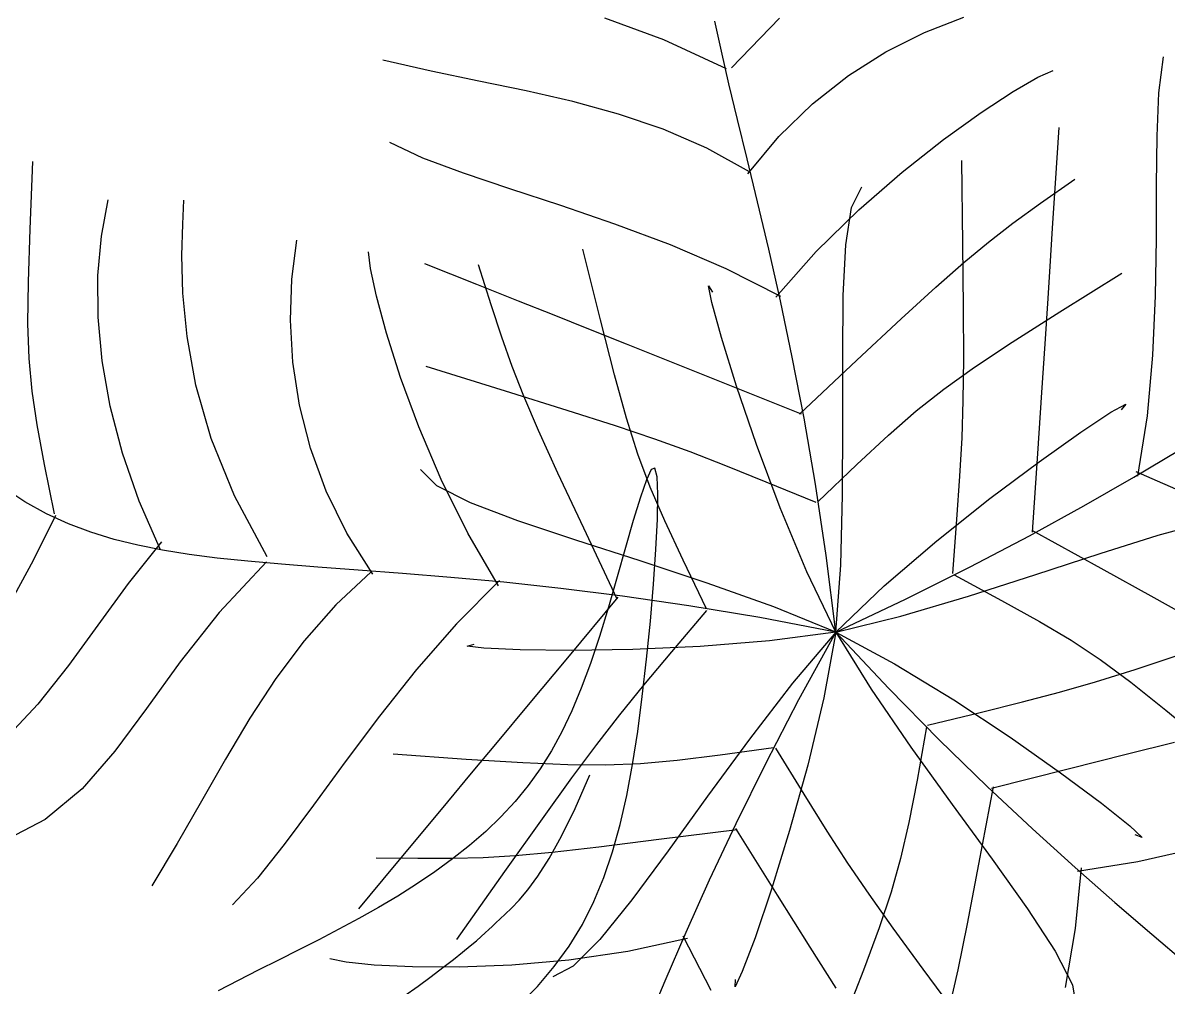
# Model space of a CAD drawing. Header units: millimetres. Extents: x -1030105 to 906887, y -616134 to 1220667.
# Drawn here: x -78590 to -78039, y 507079 to 507543 of the extents above; entities that cross this region are included whole.
import ezdxf

# ---------------------------------------------------------------- set-up
doc = ezdxf.new("R2010")
doc.units = ezdxf.units.MM
doc.header["$MEASUREMENT"] = 0
doc.layers.add('A-Furniture', color=143, linetype='Continuous')
doc.layers.add('A-Tree', color=98, linetype='Continuous')

# ---------------------------------------------------------------- blocks, each defined once
blk = doc.blocks.new('ggsr4')
at = {"color": 0}
blk.add_arc((141970.0435281128, 1125357.5), 1540.00000000025, 280.3625194718198, 168.445755736179, dxfattribs=at)
at = {"layer": 'A-Furniture', "color": 8, "linetype": 'Continuous', "ltscale": 50}
blk.add_circle((141970.0435281126, 1125357.5), 1600, dxfattribs=at)
blk.add_arc((141970.0435281125, 1125357.5), 1540.000000000074, 280.3625194718198, 168.445755736179, dxfattribs=at)
blk = doc.blocks.new('FUR')
at = {"layer": 'A-Furniture', "xscale": -1, "rotation": 182.8269729975592}
blk.add_blockref('ggsr4', (-229801.818794924, 1102697.485876714), dxfattribs=at)
blk = doc.blocks.new('CAY8')
at = {"color": 0, "linetype": 'ByBlock'}
for p, q in [((-502.6604980956745, 145.4379338099916), (-493.1637030583934, 160.0134672612567)), ((-455.5671328871595, 142.1341975657651), (-461.7170323297378, 159.6870995455047)), ((-433.9598652631812, 148.9246750819239), (-426.3980502948816, 160.2311672960586)), ((-555.6430690272518, 136.9833626435156), (-561.3908892303134, 151.4822163891677)), ((-536.5553799144818, 137.8555146098461), (-530.9393328405695, 151.0723136625547)), ((-513.9895497671878, 134.6363956933947), (-520.4836575158024, 148.7442344275569)), ((-487.9787882800647, 135.2349022262442), (-493.2345651866326, 149.1318799274613)), ((-442.3170312238708, 136.5982580254877), (-433.9598652631812, 148.9246750819239)), ((-574.2812047055322, 127.9640637561624), (-568.7683750635242, 145.8051062228787)), ((-509.9663292856112, 133.7321927650646), (-502.6604980956745, 145.4379338099916)), ((-572.4520528887351, 127.5246524686463), (-582.2682348797953, 140.4461434610657)), ((-466.1635207579584, 138.4586189779893), (-463.0849873619572, 142.6171325276318)), ((-463.0849873619572, 142.6171325276318), (-463.6372864373461, 140.4370648727654)), ((-450.5331311432874, 124.112110941498), (-455.5671328871595, 142.1341975657651)), ((-548.0535172211949, 119.9339908118436), (-555.6430690272518, 136.9833626435156)), ((-543.6581318356166, 120.6721465877654), (-536.5553799144818, 137.8555146098461)), ((-472.0525028752872, 129.0653048511904), (-466.1635207579584, 138.4586189779893)), ((-515.7329888584845, 123.696073461515), (-509.9663292856112, 133.7321927650646)), ((-508.8259272145206, 122.9675940677571), (-513.9895497671878, 134.6363956933947)), ((-481.3401758777891, 117.6706193487353), (-487.9787882800647, 135.2349022262442)), ((-451.5727323776209, 123.2695538684948), (-442.3170312238708, 136.5982580254877)), ((-628.3902938786687, 127.869654336735), (-645.808240497483, 126.1429277969019)), ((-610.2219580934379, 129.1304904034132), (-628.3902938786687, 127.869654336735)), ((-591.6277328439446, 129.5552473305233), (-610.2219580934379, 129.1304904034132)), ((-572.932117834569, 128.773736451456), (-591.6277328439446, 129.5552473305233)), ((-562.0089620236668, 113.3461963345053), (-572.4520528887351, 127.5246524686463)), ((-479.9315499634231, 115.540970774784), (-472.0525028752872, 129.0653048511904)), ((-425.3696475483939, 120.1530564887162), (-415.7309364694866, 126.5685303004884)), ((-415.7309364694866, 126.5685303004884), (-408.9843531721035, 128.4609078810772)), ((-662.1512982451077, 124.320499450916), (-677.0949674195199, 122.7725579648632)), ((-645.808240497483, 126.1429277969019), (-662.1512982451077, 124.320499450916)), ((-520.6122690447719, 114.1294052340545), (-515.7329888584845, 123.696073461515)), ((-504.4060446454805, 112.374879584424), (-508.8259272145206, 122.9675940677571)), ((-461.8301529237269, 108.9562003518386), (-451.5727323776209, 123.2695538684948)), ((-451.7200664056927, 125.144966178721), (-433.0486686639615, 125.4151389438794)), ((-433.0486686639615, 125.4151389438794), (-414.7415354125824, 124.4183533439082)), ((-690.3147483166667, 121.8692920056146), (-701.4861412332157, 121.9808902393215)), ((-677.0949674195199, 122.7725579648632), (-690.3147483166667, 121.8692920056146)), ((-591.4065138082788, 118.3416673490738), (-594.410176080577, 122.5545779539989)), ((-594.410176080577, 122.5545779539989), (-592.5074783316068, 121.3556323652829)), ((-552.7966680316877, 98.34378598546937), (-543.6581318356166, 120.6721465877654)), ((-539.4053697646432, 101.1329871384096), (-548.0535172211949, 119.9339908118436)), ((-437.3827027587813, 110.2061624241342), (-425.3696475483939, 120.1530564887162)), ((-620.2499079079407, 99.32378246149347), (-634.1696978778327, 116.8211682511992)), ((-584.2927367524444, 109.8382188335909), (-591.4065138082788, 118.3416673490738)), ((-472.8028052226709, 95.07751454870049), (-481.3401758777891, 117.6706193487353)), ((-550.9876224443415, 97.81809141617305), (-562.0089620236668, 113.3461963345053)), ((-525.2559620744923, 103.8320174178534), (-520.6122690447719, 114.1294052340545)), ((-500.1431568491225, 101.495302277699), (-504.4060446454805, 112.374879584424)), ((-488.9802782726965, 98.98939737553337), (-479.9315499634231, 115.540970774784)), ((-573.8650901500205, 98.16555069083006), (-584.2927367524444, 109.8382188335909)), ((-473.1924770616151, 93.67583521634697), (-461.8301529237269, 108.9562003518386)), ((-451.2523184500151, 97.71952408367542), (-437.3827027587813, 110.2061624241342)), ((-530.315860177272, 91.60373934716517), (-525.2559620744923, 103.8320174178534)), ((-652.6488621644658, 89.66602417759168), (-661.1843487224232, 99.18840743609508)), ((-609.3224228992531, 85.78770611924301), (-620.2499079079407, 99.32378246149347)), ((-552.2002834869181, 98.62183409217141), (-576.3257956500074, 97.48396543743183)), ((-530.4817626108834, 81.37923786792999), (-539.4053697646432, 101.1329871384096)), ((-495.4505186133883, 88.965912181362), (-500.1431568491225, 101.495302277699)), ((-498.3783040526523, 80.51436528085651), (-488.9802782726965, 98.98939737553337)), ((-633.6765027654164, 94.75144168806764), (-645.4978855261343, 94.17334903731717)), ((-622.3029106705999, 95.30160976731895), (-633.6765027654164, 94.75144168806764)), ((-609.9228009681956, 95.89379316142913), (-622.3029106705999, 95.30160976731895)), ((-595.0818653860897, 96.59793175597042), (-609.9228009681956, 95.89379316142913)), ((-576.3257956500074, 97.48396543743183), (-595.0818653860897, 96.59793175597042)), ((-560.9198192387394, 84.44498120407115), (-573.8650901500205, 98.16555069083006)), ((-539.4366943115583, 80.84765406869155), (-550.9876224443415, 97.81809141617305)), ((-473.2515376457504, 95.55878836633383), (-449.1920418083955, 93.76736685017568)), ((-466.4607109725748, 83.68481744486235), (-451.2523184500151, 97.71952408367542)), ((-659.2213672269627, 93.4973919290369), (-676.3012561401465, 92.6536304768033)), ((-645.4978855261343, 94.17334903731717), (-659.2213672269627, 93.4973919290369)), ((-536.4437555838504, 76.24440035715998), (-530.315860177272, 91.60373934716517)), ((-485.7628889914322, 77.44609620422307), (-473.1924770616151, 93.67583521634697)), ((-449.1920418083955, 93.76736685017568), (-430.6548166285556, 92.3222010913396)), ((-430.6548166285556, 92.3222010913396), (-416.3494397782761, 91.06523844454387)), ((-415.3325933417709, 80.40188424651024), (-400.8985832363014, 93.93598275101431)), ((-690.9020700878882, 84.46379277241977), (-693.5167460082139, 88.81771238494002)), ((-645.5557243021813, 81.9357558129941), (-652.6488621644658, 89.66602417759168)), ((-489.7413847271364, 73.42375933037147), (-495.4505186133883, 88.965912181362)), ((-416.3494397782761, 91.06523844454387), (-404.9854889286853, 89.83842626470323)), ((-685.712616707473, 77.46976924609226), (-690.9020700878882, 84.46379277241977)), ((-600.447227595947, 75.22217484450994), (-609.3224228992531, 85.78770611924301)), ((-546.2531692560715, 69.79782865692141), (-560.9198192387394, 84.44498120407115)), ((-638.9538625548721, 75.11124385325274), (-645.5557243021813, 81.9357558129941)), ((-527.4048377851996, 62.34220064919828), (-539.4366943115583, 80.84765406869155)), ((-522.065831713071, 61.47162924499025), (-530.4817626108834, 81.37923786792999)), ((-482.4900966758269, 69.09371848515184), (-466.4607109725748, 83.68481744486235)), ((-678.2042828431931, 68.41080605024217), (-685.712616707473, 77.46976924609226)), ((-507.3052435531627, 61.21965511784401), (-498.3783040526523, 80.51436528085651)), ((-499.6445729124734, 60.28462105596736), (-485.7628889914322, 77.44609620422307)), ((-426.7431556430656, 69.86605883240009), (-415.3325933417709, 80.40188424651024)), ((-631.89220434446, 68.30612980827027), (-638.9538625548721, 75.11124385325274)), ((-592.6843067429854, 66.63642425768376), (-600.447227595947, 75.22217484450994)), ((-578.4169932778004, 73.91054705655733), (-589.8570822392121, 72.98031772998547)), ((-566.7525956112859, 74.60281999447216), (-578.4169932778004, 73.91054705655733)), ((-553.3863325517868, 75.19398969810754), (-566.7525956112859, 74.60281999447216)), ((-536.8406474112253, 75.82090932295432), (-553.3863325517868, 75.19398969810754)), ((-602.5504191840573, 71.67527885992058), (-617.9745608006106, 69.85857729133022)), ((-589.8570822392121, 72.98031772998547), (-602.5504191840573, 71.67527885992058)), ((-489.2159745000226, 73.17715869807034), (-472.7147512470819, 72.09548061064743)), ((-472.7147512470819, 72.09548061064743), (-459.5213732012544, 71.06197728368898)), ((-459.5213732012544, 71.06197728368898), (-448.2929953548646, 69.8276306012649)), ((-668.6329654707497, 57.86206742987451), (-678.2042828431931, 68.41080605024217)), ((-637.607063776557, 67.39335986892002), (-662.9254848006949, 64.14277343844333)), ((-617.9745608006106, 69.85857729133022), (-637.607063776557, 67.39335986892002)), ((-623.4196770905091, 60.63405518886611), (-631.89220434446, 68.30612980827027)), ((-530.6613854387015, 55.34541133220227), (-546.2531692560715, 69.79782865692141)), ((-498.8226919101853, 54.93790318232823), (-482.4900966758269, 69.09371848515184)), ((-448.2929953548646, 69.8276306012649), (-437.6867726999753, 68.14342244724867)), ((-437.6867726999753, 68.14342244724867), (-426.3598602293041, 65.76033470531729)), ((-436.2451983452102, 61.34930394943694), (-426.7431556430656, 69.86605883240009)), ((-585.0936450837598, 59.03968998000528), (-592.6843067429854, 66.63642425768376)), ((-426.3598602293041, 65.76033470531729), (-412.9694129349791, 62.42934925973714)), ((-700.6069977033239, 48.42316307128385), (-706.6215777455636, 59.85204538604921)), ((-612.5852082136971, 51.20866150500842), (-623.4196770905091, 60.63405518886611)), ((-514.9407130246236, 42.20904751358648), (-527.4048377851996, 62.34220064919828)), ((-514.9407130246236, 42.20904751358648), (-522.065831713071, 61.47162924499025)), ((-514.9407130246236, 42.20904751358648), (-507.3052435531627, 61.21965511784401)), ((-514.9407130246236, 42.20904751358648), (-499.6445729124734, 60.28462105596736)), ((-444.9536496529672, 53.87241703896325), (-436.2451983452102, 61.34930394943694)), ((-412.9694129349791, 62.42934925973714), (-396.1725858089321, 57.90144799411974)), ((-657.2545615651889, 46.39871762953589), (-668.6329654707497, 57.86206742987451)), ((-576.7352273631677, 51.44120763179853), (-585.0936450837598, 59.03968998000528)), ((-514.9407130246236, 42.20904751358648), (-530.6613854387015, 55.34541133220227)), ((-514.9407130246236, 42.20904751358648), (-498.8226919101853, 54.93790318232823)), ((-453.983437771034, 46.45619554258337), (-444.9536496529672, 53.87241703896325)), ((-418.1361747689789, 45.31330331610843), (-406.5434879520308, 54.60624647094119)), ((-598.4377251348978, 39.14359026712373), (-612.5852082136971, 51.20866150500842)), ((-566.6690383246005, 42.85021283319111), (-576.7352273631677, 51.44120763179853)), ((-693.3417873857597, 37.31239934617224), (-700.6069977033239, 48.42316307128385)), ((-644.3249681033249, 34.59592089311809), (-657.2545615651889, 46.39871762953589)), ((-464.4494909036493, 38.12143690111589), (-453.983437771034, 46.45619554258337)), ((-553.9550627124972, 32.27594120535832), (-566.6690383246005, 42.85021283319111)), ((-514.9407130246236, 42.20904751358648), (-537.9401058788408, 36.57644690948109)), ((-514.9407130246236, 42.20904751358648), (-535.4622996625676, 41.38512206564519)), ((-514.9407130246236, 42.20904751358648), (-532.2920923737674, 31.3171592378585)), ((-514.9407130246236, 42.20904751358648), (-520.4986323813264, 22.43725185123367)), ((-514.9407130246236, 42.20904751358648), (-516.6909947685544, 18.59475575963188)), ((-514.9407130246236, 42.20904751358648), (-509.9437827997517, 22.34112653874945)), ((-514.9407130246236, 42.20904751358648), (-497.8541094556404, 30.81333122327669)), ((-514.9407130246236, 42.20904751358648), (-494.5010609570145, 40.82188534081979)), ((-514.9407130246236, 42.20904751358648), (-493.0230537781154, 33.2472131932609)), ((-432.7893564023161, 33.5719458280455), (-418.1361747689789, 45.31330331610843)), ((-580.0261552743959, 23.55248298603146), (-598.4377251348978, 39.14359026712373)), ((-556.9962262383397, 39.53288552654158), (-578.5407044649892, 37.15027502142948)), ((-535.4622996625676, 41.38512206564519), (-556.9962262383397, 39.53288552654158)), ((-494.5010609570145, 40.82188534081979), (-473.3921251130942, 38.29425470030583)), ((-684.8050495697007, 26.69170329767257), (-693.3417873857597, 37.31239934617224)), ((-578.5407044649892, 37.15027502142948), (-599.0939460551726, 34.73522767526629)), ((-537.9401058788408, 36.57644690948109), (-559.2578860812628, 30.85197095170042)), ((-477.4667372563617, 27.88893855577226), (-464.4494909036493, 38.12143690111589)), ((-473.3921251130942, 38.29425470030583), (-452.9171757711429, 35.065299930744)), ((-644.7883681390576, 32.27483584430047), (-651.3587803144601, 34.70941238756677)), ((-633.2195661793212, 31.7995709619081), (-644.7883681390576, 32.27483584430047)), ((-630.1000820602039, 23.02884146569158), (-644.3249681033249, 34.59592089311809)), ((-617.6541627225943, 32.78568061359874), (-633.2195661793212, 31.7995709619081)), ((-599.0939460551726, 34.73522767526629), (-617.6541627225943, 32.78568061359874)), ((-553.6749451245105, 31.76760871993065), (-558.1916070221032, 15.83799823256595)), ((-493.0230537781154, 33.2472131932609), (-472.4118447672208, 25.34813471244888)), ((-452.9171757711429, 35.065299930744), (-434.3794832098338, 31.57416537227436)), ((-451.6384833260799, 18.47077049566906), (-432.7893564023161, 33.5719458280455)), ((-559.2578860812628, 30.85197095170042), (-578.9671641985824, 25.1105390243265)), ((-532.2920923737674, 31.3171592378585), (-550.8552842185436, 20.9545342007641)), ((-497.8541094556404, 30.81333122327669), (-479.3440795787665, 19.6544975957022)), ((-434.3794832098338, 31.57416537227436), (-419.082317708102, 28.25999536398922)), ((-419.082317708102, 28.25999536398922), (-408.3289495442277, 25.56193424583216)), ((-674.9758870315181, 16.73302401405272), (-684.8050495697007, 26.69170329767257)), ((-578.9671641985824, 25.1105390243265), (-597.1410507976889, 19.4270705096078)), ((-477.5389077051277, 27.31303994924565), (-473.4684862854974, 11.28518713643462)), ((-472.4118447672208, 25.34813471244888), (-453.0919748091674, 18.40822770309933)), ((-408.3289495442277, 25.56193424583216), (-403.4226489977355, 23.91912635676454)), ((-614.8358004115271, 12.27264359180299), (-630.1000820602039, 23.02884146569158)), ((-580.1063017785109, 24.20559998363933), (-586.4793176364165, 0.9092536805856071)), ((-520.4986323813264, 22.43725185123367), (-525.3914000185159, 1.384898091755531)), ((-509.9437827997517, 22.34112653874945), (-505.8246824824946, 1.484254728626183)), ((-403.4226489977355, 23.91912635676454), (-405.6666863472328, 23.77071603705735)), ((-597.1410507976889, 19.4270705096078), (-613.8526564457989, 13.87648479149539)), ((-550.8552842185436, 20.9545342007641), (-569.3177981892786, 11.53194021872514)), ((-516.6909947685544, 18.59475575963188), (-517.834250971775, -3.448618369655378)), ((-479.3440795787665, 19.6544975957022), (-460.5137672417532, 8.918543415655222)), ((-453.0919748091674, 18.40822770309933), (-435.0483327216407, 12.32390779860179)), ((-451.319430670299, 19.04626217926307), (-445.5883806868496, -4.389257807995818)), ((-663.8334025479762, 7.608310583056664), (-674.9758870315181, 16.73302401405272)), ((-558.1916070221032, 15.83799823256595), (-561.7597736596272, 2.943245166296037)), ((-417.1432334786059, 6.263235557076769), (-401.558802646503, 16.61998675982068)), ((-613.8526564457989, 13.87648479149539), (-629.175091709998, 8.53370125308902)), ((-615.1889541339242, 13.8059040741955), (-621.7094779063464, -3.733182263777053)), ((-569.3177981892786, 11.53194021872514), (-586.3671439150548, 3.460145107181233)), ((-473.4684862854974, 11.28518713643462), (-470.374428329922, -1.581831117617185)), ((-435.0483327216407, 12.32390779860179), (-418.2658073221955, 6.991590630970677)), ((-651.3566988959046, -0.510487907768038), (-663.8334025479762, 7.608310583056664)), ((-629.175091709998, 8.53370125308902), (-643.1814671563243, 3.473639277553957)), ((-460.5137672417532, 8.918543415655222), (-442.4663162921552, -1.208534533054262)), ((-416.5277129424849, 7.711247894048938), (-410.5009841628471, -9.962818620651888)), ((-683.059248564894, -9.11871820431952), (-699.8917898184791, 3.724851076369305)), ((-418.2658073221955, 6.991590630970677), (-402.7292874286486, 2.307691833726494)), ((-643.1814671563243, 3.473639277553957), (-655.9448933523872, -1.228781751551651)), ((-586.3671439150548, 3.460145107181233), (-600.6908310262643, -2.850083317838653)), ((-586.4793176364165, 0.9092536805856071), (-591.4325938258171, -17.20262812744295)), ((-561.7597736596272, 2.943245166296037), (-564.7058800794239, -8.364180345319255)), ((-517.5498646212927, 2.034697357705227), (-531.5354290884043, -6.789382359964293)), ((-525.3914000185159, 1.384898091755531), (-529.7830126788303, -19.84138545288261)), ((-516.9798506034913, 2.144021638379854), (-503.2256160314701, -7.074099445611864)), ((-505.8246824824946, 1.484254728626183), (-502.5684936513917, -18.98638116199254)), ((-402.7292874286486, 2.307691833726494), (-388.4236618580308, -1.831372961378293)), ((-655.9448933523872, -1.228781751551651), (-667.5499320843937, -5.511768697271691)), ((-652.075557567854, -0.04139910218327714), (-657.7989214307654, -13.81662353017418)), ((-600.6908310262643, -2.850083317838653), (-610.9763691523822, -6.98797724004362)), ((-517.834250971775, -3.448618369655378), (-518.4643266090843, -23.96745579247181)), ((-470.374428329922, -1.581831117617185), (-468.0786022117954, -12.64208713785592)), ((-442.4663162921552, -1.208534533054262), (-426.3048705775927, -10.54073946491371)), ((-667.5499320843937, -5.511768697271691), (-678.1269500166727, -9.366033408206931)), ((-621.7094779063464, -3.733182263777053), (-627.0514416622736, -21.54859846125873)), ((-610.9763691523822, -6.98797724004362), (-615.9112679233422, -8.542768844255988)), ((-531.5354290884043, -6.789382359964293), (-542.8165741543471, -13.7081336483152)), ((-445.5883806868496, -4.389257807995818), (-441.2344973899726, -22.46578738822245)), ((-678.1269500166727, -9.366033408206931), (-687.8177650332636, -12.79541397870889)), ((-615.9112679233422, -8.542768844255988), (-614.1830369690124, -7.103690313726474)), ((-564.7058800794239, -8.364180345319255), (-567.356361323049, -19.5318081698988)), ((-503.2256160314701, -7.074099445611864), (-492.0646012317211, -14.45232541357655)), ((-410.5009841628471, -9.962818620651888), (-405.7917683099495, -27.6819606843037)), ((-687.8177650332636, -12.79541397870889), (-696.7641950174202, -15.80374850345652)), ((-682.5951571567839, -10.61489486661412), (-689.2931936014411, -30.75061372858727)), ((-657.7989214307654, -13.81662353017418), (-662.0414620663487, -27.79081815151403)), ((-542.8165741543471, -13.7081336483152), (-552.6260534275989, -19.30940111038763)), ((-468.0786022117954, -12.64208713785592), (-466.402876305232, -23.24965324850746)), ((-426.3048705775927, -10.54073946491371), (-413.1325739460135, -18.89207459598219)), ((-591.4325938258171, -17.20262812744295), (-595.3490195344839, -31.53478741302206)), ((-550.717114642137, -16.74625113665206), (-556.0239598457392, -17.59352023855718)), ((-543.1442650845474, -16.01394070440256), (-550.717114642137, -16.74625113665206)), ((-533.8000156901599, -15.40711942019516), (-543.1442650845474, -16.01394070440256)), ((-523.1789709761633, -14.93631776169605), (-533.8000156901599, -15.40711942019516)), ((-511.7757354589612, -14.61206620676785), (-523.1789709761633, -14.93631776169605)), ((-500.0849136561355, -14.44489523386255), (-511.7757354589612, -14.61206620676785)), ((-488.6011100840242, -14.44533532064634), (-500.0849136561355, -14.44489523386255)), ((-492.0646012317211, -14.45232541357655), (-482.2209974671187, -20.74842576715128)), ((-477.7282810385059, -14.62980380363115), (-488.6011100840242, -14.44533532064634)), ((-467.5077899274675, -15.03826545431912), (-477.7282810385059, -14.62980380363115)), ((-457.8903519370924, -15.71657190246879), (-467.5077899274675, -15.03826545431912)), ((-448.8266822546775, -16.71057477724935), (-457.8903519370924, -15.71657190246879)), ((-440.2674960660788, -18.06612570887773), (-448.8266822546775, -16.71057477724935)), ((-567.356361323049, -19.5318081698988), (-570.0376524327785, -32.00716817427565)), ((-552.6260534275989, -19.30940111038763), (-562.1966205161134, -24.18102935085881)), ((-556.0239598457392, -17.59352023855718), (-558.5701961789509, -18.5452175321243)), ((-558.5701961789509, -18.5452175321243), (-558.0276057220017, -19.59258588322518)), ((-558.0276057220017, -19.59258588322518), (-554.7335169480702, -20.73396153031172)), ((-554.7335169480702, -20.73396153031172), (-549.1916449271648, -21.96945405701081)), ((-529.7830126788303, -19.84138545288261), (-533.837467104122, -40.13497047071542)), ((-502.5684936513917, -18.98638116199254), (-500.1602978844585, -37.69559437759563)), ((-482.2209974671187, -20.74842576715128), (-472.4189960007334, -26.7201700101341)), ((-432.1635085581347, -19.82907632698152), (-440.2674960660788, -18.06612570887773)), ((-424.4654349170942, -22.04527826125377), (-432.1635085581347, -19.82907632698152)), ((-413.1325739460135, -18.89207459598219), (-404.0525702451687, -26.07654314166393)), ((-627.0514416622736, -21.54859846125873), (-631.4666398222234, -39.21733237190165)), ((-562.1966205161134, -24.18102935085881), (-572.7610290283683, -28.91086297276888)), ((-549.1916449271648, -21.96945405701081), (-541.9057047305378, -23.29917304557421)), ((-541.9057047305378, -23.29917304557421), (-533.3794114280663, -24.72322807877754)), ((-518.4643266090843, -23.96745579247181), (-518.6750666560674, -43.00813742707942)), ((-466.402876305232, -23.24965324850746), (-465.1691189834946, -34.75860177464892)), ((-441.2344973899726, -22.46578738822245), (-438.0093353480388, -36.45943207920755)), ((-417.1239903299265, -24.76058314145303), (-424.4654349170942, -22.04527826125377)), ((-662.0414620663487, -27.79081815151403), (-665.1061725318632, -41.9587386491894)), ((-517.3097735006577, -25.4560819500166), (-537.8272856569656, -38.14860832998784)), ((-533.3794114280663, -24.72322807877754), (-524.1164800908718, -26.24172873978932)), ((-524.1164800908718, -26.24172873978932), (-514.620625789159, -27.85478461046841)), ((-517.9556913090037, -25.33048155309916), (-497.7689195571129, -38.59054672778257)), ((-514.620625789159, -27.85478461046841), (-505.3955635933944, -29.56250527444172)), ((-472.4189960007334, -26.7201700101341), (-461.3827880953741, -33.12532764435855)), ((-452.124185160339, -30.96495659481116), (-462.908302246351, -27.6529526651193)), ((-410.0874385416082, -28.01875846271832), (-417.1239903299265, -24.76058314145303)), ((-403.2942375323528, -31.85523517981164), (-410.0874385416082, -28.01875846271832)), ((-405.7917683099495, -27.6819606843037), (-402.2690173265273, -44.83044818046437)), ((-404.0525702451687, -26.07654314166393), (-400.168003322482, -31.90814831723219)), ((-689.2931936014411, -30.75061372858727), (-693.8655592177147, -49.45562225171852)), ((-595.3490195344839, -31.53478741302206), (-598.6114839488782, -43.49196614990615)), ((-572.7610290283683, -28.91086297276888), (-585.5520325723828, -34.08674658066411)), ((-505.3955635933944, -29.56250527444172), (-496.8481402930684, -31.37064954080961)), ((-496.8481402930684, -31.37064954080961), (-488.9977295551416, -33.30757312645983)), ((-443.2324288219588, -34.14093946267349), (-452.124185160339, -30.96495659481116)), ((-585.5520325723828, -34.08674658066411), (-601.8023847565692, -40.2965247777156)), ((-570.0376524327785, -32.00716817427565), (-573.0761884509539, -47.23779022515191)), ((-488.9977295551416, -33.30757312645983), (-481.766836764813, -35.40728097414649)), ((-465.1691189834946, -34.75860177464892), (-464.1991986208941, -48.5230050408336)), ((-461.3827880953741, -33.12532764435855), (-447.8365650140458, -40.72166817277139)), ((-436.0178925327473, -37.15018749044793), (-443.2324288219588, -34.14093946267349)), ((-396.6803938417561, -36.30336011444706), (-403.2942375323528, -31.85523517981164)), ((-537.8272856569656, -38.14860832998784), (-553.673662976149, -47.8753522504976)), ((-500.1602978844585, -37.69559437759563), (-498.5851767611512, -53.26819816385068)), ((-497.7689195571129, -38.59054672778257), (-482.0741428617748, -48.8982716034061)), ((-481.766836764813, -35.40728097414649), (-475.0779673072811, -37.70377802721305)), ((-475.0779673072811, -37.70377802721305), (-468.8536265684652, -40.2310692292649)), ((-438.0093353480388, -36.45943207920755), (-435.6644491300085, -47.64629739802149)), ((-430.2654355930626, -39.96198690059646), (-436.0178925327473, -37.15018749044793)), ((-390.1819140089556, -41.39648008604672), (-396.6803938417561, -36.30336011444706)), ((-665.1061725318632, -41.9587386491894), (-667.2960458842408, -56.31514070743106)), ((-631.4666398222234, -39.21733237190165), (-635.206866807106, -56.31637184942338)), ((-601.8023847565692, -40.2965247777156), (-622.7448391884882, -48.12804216807672)), ((-533.837467104122, -40.13497047071542), (-537.718760036636, -58.38922864886081)), ((-468.8536265684652, -40.2310692292649), (-463.0163199336293, -43.02315952318713)), ((-447.8365650140458, -40.72166817277139), (-430.5045180199504, -50.26696109825389)), ((-425.7599173035251, -42.54562391610489), (-430.2654355930626, -39.96198690059646)), ((-598.6114839488782, -43.49196614990615), (-601.6028762563783, -54.47890631184964)), ((-518.6750666560674, -43.00813742707942), (-518.5603160884402, -60.61704419213311)), ((-463.0163199336293, -43.02315952318713), (-457.4885527882343, -46.11405385258513)), ((-422.2861969658679, -44.87038475891131), (-425.7599173035251, -42.54562391610489)), ((-419.629133880253, -46.90555565206705), (-422.2861969658679, -44.87038475891131)), ((-402.2690173265273, -44.83044818046437), (-399.8016831526966, -60.79255099184047)), ((-573.0761884509539, -47.23779022515191), (-576.7984044190653, -66.67120419014645)), ((-553.673662976149, -47.8753522504976), (-565.9857800653972, -55.26693764934862)), ((-482.0741428617748, -48.8982716034061), (-469.6536914818407, -57.05189457972847)), ((-464.1991986208941, -48.5230050408336), (-463.3149835914137, -65.89693537207313)), ((-457.4885527882343, -46.11405385258513), (-452.1928305174788, -49.53775716073687)), ((-435.6644491300085, -47.64629739802149), (-433.951393304842, -57.30248886193112)), ((-417.5735873474969, -48.62042281751019), (-419.629133880253, -46.90555565206705)), ((-415.923442687299, -50.00584539706142), (-417.5735873474969, -48.62042281751019)), ((-452.1928305174788, -49.53775716073687), (-447.0639156795278, -53.3173964645739)), ((-430.5045180199504, -50.26696109825389), (-408.1108383754381, -62.51897592355635)), ((-414.5586892920091, -51.13897420919056), (-415.923442687299, -50.00584539706142)), ((-413.3783425725978, -52.11853299225004), (-414.5586892920091, -51.13897420919056)), ((-412.2814179404286, -53.04324548321711), (-413.3783425725978, -52.11853299225004)), ((-601.6028762563783, -54.47890631184964), (-604.7060856441658, -65.9003498716902)), ((-565.9857800653972, -55.26693764934862), (-575.9005115327509, -60.95398846381977)), ((-498.5851767611512, -53.26819816385068), (-497.8282118599436, -64.3290057653121)), ((-447.0639156795278, -53.3173964645739), (-442.0855995214642, -57.43258707865425)), ((-411.166930806341, -54.01183542011677), (-412.2814179404286, -53.04324548321711)), ((-409.9338965813713, -55.12302654058112), (-411.166930806341, -54.01183542011677)), ((-408.4813306764245, -56.47554258315904), (-409.9338965813713, -55.12302654058112)), ((-667.2960458842408, -56.31514070743106), (-668.9140751805444, -70.85478000889816)), ((-635.206866807106, -56.31637184942338), (-638.5239170374389, -72.42270474695215)), ((-537.718760036636, -58.38922864886081), (-541.5908882186832, -73.49753167627023)), ((-469.6536914818407, -57.05189457972847), (-459.2898956749832, -63.84965405474031)), ((-442.0855995214642, -57.43258707865425), (-437.2539304622896, -61.85206639020726)), ((-433.951393304842, -57.30248886193112), (-432.6217224410411, -66.70411198853071)), ((-406.7082485028641, -58.16810728423843), (-408.4813306764245, -56.47554258315904)), ((-404.5385457371067, -60.27896834072999), (-406.7082485028641, -58.16810728423843)), ((-575.9005115327509, -60.95398846381977), (-584.5547319846792, -65.56712863263056)), ((-517.3387806575538, -62.04768385404714), (-532.2854551727123, -73.24103044432377)), ((-518.9061285324042, -61.90974945714515), (-504.2404188387718, -73.53101182479259)), ((-518.5603160884402, -60.61704419213311), (-518.2139198805435, -76.84055700628778)), ((-437.2539304622896, -61.85206639020726), (-432.5649569210709, -66.54457178705161)), ((-401.9956391210853, -62.80446927997946), (-404.5385457371067, -60.27896834072999)), ((-399.1278256616552, -65.72047758782537), (-401.9956391210853, -62.80446927997946)), ((-399.8016831526966, -60.79255099184047), (-398.2587177311925, -74.95253900166244)), ((-604.7060856441658, -65.9003498716902), (-608.3040012988986, -79.16103880324772)), ((-584.5547319846792, -65.56712863263056), (-593.0853160288952, -69.73698209266695)), ((-497.8282118599436, -64.3290057653121), (-497.8744847588514, -69.50283042666524)), ((-463.3149835914137, -65.89693537207313), (-462.3383422680545, -88.2344650925279)), ((-459.2898956749832, -63.84965405474031), (-449.765085699988, -70.08978842774195)), ((-432.5649569210709, -66.54457178705161), (-428.0147273181192, -71.47884065798826)), ((-395.9834023654748, -69.0028607495824), (-399.1278256616552, -65.72047758782537)), ((-593.0853160288952, -69.73698209266695), (-602.6291382729814, -74.09417278219007)), ((-576.7984044190653, -66.67120419014645), (-581.5307353794542, -91.75493993576492)), ((-497.8744847588514, -69.50283042666524), (-498.7090770375926, -67.41448539383964)), ((-449.765085699988, -70.08978842774195), (-439.8615918145933, -76.5705360976408)), ((-432.6217224410411, -66.70411198853071), (-431.4269911078281, -77.12727229430129)), ((-392.6106662403163, -72.62748625141649), (-395.9834023654748, -69.0028607495824)), ((-668.9140751805444, -70.85478000889816), (-670.2632534784916, -85.57241223742858)), ((-638.5239170374389, -72.42270474695215), (-641.6695849332154, -87.11331891781265)), ((-532.2854551727123, -73.24103044432377), (-547.6821329666618, -83.19527689133065)), ((-541.5908882186832, -73.49753167627023), (-545.6178483927706, -84.35325124012707)), ((-504.2404188387718, -73.53101182479259), (-488.9477087573814, -84.1167876315576)), ((-428.0147273181192, -71.47884065798826), (-423.5992900717156, -76.62361038965719)), ((-389.0579142927072, -76.57022157910069), (-392.6106662403163, -72.62748625141649)), ((-602.6291382729814, -74.09417278219007), (-614.3230733234068, -79.26932463893718)), ((-518.2139198805435, -76.84055700628778), (-517.7297230088134, -91.72505678728157)), ((-439.8615918145933, -76.5705360976408), (-428.3617442774539, -84.0901354632133)), ((-431.4269911078281, -77.12727229430129), (-430.118753873443, -89.84807529762293)), ((-423.5992900717156, -76.62361038965719), (-419.3146936016474, -81.94761837079386)), ((-398.2587177311925, -74.95253900166244), (-397.5090730029824, -86.69468209302977)), ((-608.3040012988986, -79.16103880324772), (-612.7795124082168, -95.66571507935987)), ((-547.6821329666618, -83.19527689133065), (-562.9027238234539, -91.8447862336161)), ((-488.9477087573814, -84.1167876315576), (-473.508115501716, -93.77582965998408)), ((-428.3617442774539, -84.0901354632133), (-414.0478733465043, -93.44682492343236)), ((-419.3146936016474, -81.94761837079386), (-415.156986326785, -87.41960198934794)), ((-670.2632534784916, -85.57241223742858), (-671.6465738353418, -100.4627930768602)), ((-641.6695849332154, -87.11331891781265), (-644.8956649159354, -99.96520221611536)), ((-545.6178483927706, -84.35325124012707), (-549.9636373004887, -89.84975902840051)), ((-415.156986326785, -87.41960198934794), (-411.1188322274229, -93.00939558983191)), ((-397.5090730029824, -86.69468209302977), (-397.4217009099502, -95.40325014904192)), ((-562.9027238234539, -91.8447862336161), (-577.3211375256997, -99.12392151169297)), ((-517.7297230088134, -91.72505678728157), (-517.2015704476562, -105.3169244538349)), ((-473.508115501716, -93.77582965998408), (-458.4017562855861, -102.616890692354)), ((-411.1188322274229, -93.00939558983191), (-407.1793575222819, -98.69122134530153)), ((-397.4217009099502, -95.40325014904192), (-397.8655533930632, -100.4625130533877)), ((-671.6465738353418, -100.4627930768602), (-673.3670293078303, -115.5206782097866)), ((-644.8956649159354, -99.96520221611536), (-648.4539514051339, -110.5553424945301)), ((-577.3211375256997, -99.12392151169297), (-590.3112838557481, -104.9670457656812)), ((-516.4668784278019, -100.7313272135416), (-528.0438280991566, -110.0885308159031)), ((-517.1351479389541, -101.2700460243632), (-505.8027476819971, -110.9700669715148)), ((-407.1793575222819, -98.69122134530153), (-403.3143039910483, -104.4403983857028)), ((-590.3112838557481, -104.9670457656812), (-601.2470725973235, -109.3085220349149)), ((-458.4017562855861, -102.616890692354), (-444.1087483224746, -110.7487235108183)), ((-403.3143039910483, -104.4403983857028), (-399.4994134139324, -110.2322458411782)), ((-517.2015704476562, -105.3169244538349), (-516.7143619921026, -117.6774879148634)), ((-609.5024135333642, -112.0827133594485), (-614.4512164463504, -113.2239827794019)), ((-601.2470725973235, -109.3085220349149), (-609.5024135333642, -112.0827133594485)), ((-528.0438280991566, -110.0885308159031), (-540.1651633323181, -117.865971772726)), ((-505.8027476819971, -110.9700669715148), (-493.8235159834858, -119.3232265093957)), ((-444.1087483224746, -110.7487235108183), (-431.1092088253408, -118.2800808980519)), ((-399.4994134139324, -110.2322458411782), (-395.7104275702277, -116.0420828417391)), ((-540.1651633323181, -117.865971772726), (-552.6738084234003, -124.1366597142533)), ((-516.7143619921026, -117.6774879148634), (-516.3172167145076, -128.9278630384269)), ((-431.1092088253408, -118.2800808980519), (-419.8832550077332, -125.3197156362712)), ((-395.7104275702277, -116.0420828417391), (-391.9230882396205, -121.8452285174626)), ((-493.8235159834858, -119.3232265093957), (-481.2960704882917, -126.6160675767369)), ((-391.9230882396205, -121.8452285174626), (-388.1131372019281, -127.6170019982947)), ((-552.6738084234003, -124.1366597142533), (-565.4126876692371, -128.9736042709246)), ((-419.8832550077332, -125.3197156362712), (-410.9110040833966, -131.9763805080856)), ((-565.4126876692371, -128.9736042709246), (-578.2247253671867, -132.4498150742274)), ((-516.3172167145076, -128.9278630384269), (-516.0503085053624, -139.2041126844833)), ((-481.2960704882917, -126.6160675767369), (-468.3190288418755, -133.1351331120732)), ((-388.1131372019281, -127.6170019982947), (-384.256316236444, -133.3327224143777)), ((-578.2247253671867, -132.4498150742274), (-590.9528458132972, -134.638301754143)), ((-468.3190288418755, -133.1351331120732), (-454.9910086895015, -139.1669660545285)), ((-603.4399733049268, -135.6120739414382), (-615.5290321381235, -135.4441412672077)), ((-590.9528458132972, -134.638301754143), (-603.4399733049268, -135.6120739414382)), ((-518.0765915230713, -133.5423331124093), (-535.4930930858009, -145.5821499809299)), ((-516.510230826867, -133.5632999696809), (-499.4298312830997, -146.1557904991405)), ((-516.0503085053624, -139.2041126844833), (-515.9538112565988, -148.6422997117461)), ((-454.9910086895015, -139.1669660545285), (-441.4106276764342, -144.9981093421793)), ((-535.4930930858009, -145.5821499809299), (-552.1710617593908, -154.6320789176152)), ((-499.4298312830997, -146.1557904991405), (-483.053249719922, -156.2845341268239)), ((-441.4106276764342, -144.9981093421793), (-427.6765034481341, -150.9151059134292)), ((-515.9538112565988, -148.6422997117461), (-516.0678988594282, -157.3784869793872)), ((-427.6765034481341, -150.9151059134292), (-413.8872536494728, -157.2044987071404)), ((-552.1710617593908, -154.6320789176152), (-567.8794804052577, -161.1416068060844)), ((-516.0678988594282, -157.3784869793872), (-516.4327452049965, -165.5487373457272)), ((-483.053249719922, -156.2845341268239), (-467.6690306902583, -164.9375109588564)), ((-567.8794804052577, -161.1416068060844), (-582.3873318849492, -165.5602205289088)), ((-595.4635990596853, -168.3374069698384), (-606.8772647913411, -169.9226530110518)), ((-582.3873318849492, -165.5602205289088), (-595.4635990596853, -168.3374069698384)), ((-516.5310881492314, -166.1855602444393), (-530.6014597545418, -174.4117921842462)), ((-518.9289297499326, -166.1534634209875), (-505.1011874950473, -174.8490568786056)), ((-516.4327452049965, -165.5487373457272), (-517.0885241849082, -173.2891136707894)), ((-467.6690306902583, -164.9375109588564), (-453.5657187465749, -173.1027011007081)), ((-616.3973119406128, -170.7654455365609), (-623.7927233696373, -171.3152714294611)), ((-606.8772647913411, -169.9226530110518), (-616.3973119406128, -170.7654455365609)), ((-530.6014597545418, -174.4117921842462), (-544.6091690801095, -181.1822337451576)), ((-517.0885241849082, -173.2891136707894), (-518.0754096902438, -180.7356788132874)), ((-505.1011874950473, -174.8490568786056), (-491.4015156793012, -182.6618588314868)), ((-453.5657187465749, -173.1027011007081), (-441.0318584416655, -181.7680846585044)), ((-544.6091690801095, -181.1822337451576), (-558.4459578805236, -186.5521396889217)), ((-518.0754096902438, -180.7356788132874), (-519.4379069399856, -188.0062675644058)), ((-441.0318584416655, -181.7680846585044), (-430.3559943280616, -191.9216417379121)), ((-491.4015156793012, -182.6618588314868), (-478.0440099634125, -190.2183610699412)), ((-558.4459578805236, -186.5521396889217), (-572.0035679086704, -190.5767647761077)), ((-519.4379069399856, -188.0062675644058), (-521.2378464629564, -195.1458024461299)), ((-572.0035679086704, -190.5767647761077), (-585.1737409175021, -193.3113637684637)), ((-478.0440099634125, -190.2183610699412), (-465.2427660080994, -198.1450553850646)), ((-430.3559943280616, -191.9216417379121), (-421.826670958164, -204.5513524444668)), ((-609.9187428930873, -195.1315025124695), (-621.277055366596, -194.3275517864367)), ((-597.8482186612146, -194.8111914269521), (-609.9187428930873, -195.1315025124695)), ((-585.1737409175021, -193.3113637684637), (-597.8482186612146, -194.8111914269521)), ((-521.2378464629564, -195.1458024461299), (-523.5413901144402, -202.180977911934)), ((-523.7785756123903, -199.7102180334532), (-538.4537062504078, -204.4608222262741)), ((-523.2974280782782, -199.3657342349525), (-508.8062742263337, -204.5982811151243)), ((-465.2427660080994, -198.1450553850646), (-453.2118794741455, -207.068433568018)), ((-523.5413901144402, -202.180977911934), (-526.4146997510961, -209.1384884167328)), ((-538.4537062504078, -204.4608222262741), (-550.24332293109, -208.0860740343251)), ((-508.8062742263337, -204.5982811151243), (-497.4788454628415, -209.1736889877484)), ((-550.24332293109, -208.0860740343251), (-560.3953797779814, -210.807392779765)), ((-526.4146997510961, -209.1384884167328), (-529.9239372292559, -216.0450284140661)), ((-570.1578309146262, -212.8461977849493), (-580.778630465682, -214.4239083711855)), ((-560.3953797779814, -210.807392779765), (-570.1578309146262, -212.8461977849493)), ((-609.5870913029776, -217.0817235746636), (-630.2706608374192, -218.6046668358304)), ((-593.50573255358, -215.7619438603706), (-609.5870913029776, -217.0817235746636)), ((-580.778630465682, -214.4239083711855), (-593.50573255358, -215.7619438603706))]:
    blk.add_line(p, q, dxfattribs=at)
blk = doc.blocks.new('CÂY')
at = {"layer": 'A-Tree', "color": 8, "ltscale": 10, "xscale": 1.569782766103746, "yscale": 1.569782766103746, "zscale": 1.569782766103746, "rotation": 263.4853596317483}
blk.add_blockref('CAY8', (10836.69716679689, -2657.467327415361), dxfattribs=at)
blk = doc.blocks.new('BỐ TRÍ LAY OUT')
at = {"layer": 'A-Furniture', "color": 3}
for name, p in [('CÂY', (4286.75486311756, 4469.288343299762)), ('FUR', (48783.7433631176, 18654.71482977469))]:
    blk.add_blockref(name, p, dxfattribs=at)
blk = doc.blocks.new('KIẾN TRÚC')
h = blk.add_hatch(color=9)
h.dxf.hatch_style = 1
edge = h.paths.add_edge_path(flags=16)
edge.add_line((62281.95049999998, 27412.02927138517), (55232.82389649404, 27412.02927138505))
edge.add_arc((32545.50878812408, 30716.66293956665), 22926.72829924391, 284.53695158247865, 351.7125813344091, ccw=False)
edge.add_line((38300.21700792988, 8523.911784915952), (13217.51784992669, 8523.911784910597))
edge.add_arc((23753.10182550838, 24110.84943410289), 18813.58963585476, 227.7677182561868, 235.9442986410003, ccw=False)
edge.add_arc((7788.819823088517, 12733.3910908635), 4187.039666959467, 236.0590124962323, 322.4360737019827, ccw=False)
edge.add_arc((13873.5970987339, 18503.25729619298), 12505.26566685072, 190.8327360748526, 227.6605687844487, ccw=False)
edge.add_arc((25477.52443721271, 20792.18331255531), 24332.69085544715, 180.6832153365221, 190.991126688788, ccw=False)
edge.add_arc((3282.93561756362, 20557.21277457592), 2137.084471138149, 101.08076224722828, 181.479400931386, ccw=False)
edge.add_line((2872.204064266523, 22654.45611475036), (4986.06665855035, 23013.11448664329))
edge.add_arc((28039.69241930227, 24288.4119512235), 23088.87273861522, 153.2014320220877, 183.1663029992741, ccw=False)
edge.add_arc((10232.26976538847, 40544.64471371844), 6483.106001901682, 182.8401094538115, 244.3962742115525, ccw=False)
edge.add_arc((-6425.00274742386, 39970.86676714511), 10185.26120742048, 1.420812516492314, 26.70695635716553)
edge.add_arc((10590.58143904217, 49414.25633883046), 9292.69259551461, 144.7133172211654, 211.5754885360199, ccw=False)
edge.add_arc((-12326.15115191392, 64090.21360378864), 17935.64217367859, 328.7375359512051, 356.1899532233969)
edge.add_arc((16735.32676788772, 62308.59922571364), 11181.04393981935, 84.1243873636841, 176.9761863570094, ccw=False)
edge.add_arc((20708.98128665387, 99752.52490135818), 26473.21942281876, 263.8653720447036, 288.4869561324928)
edge.add_arc((35667.35201082098, 54479.70646712999), 21207.13938727637, 73.35106851793267, 108.03023985438841, ccw=False)
edge.add_arc((44765.46109434243, 84516.17499720305), 10177.42256554817, 252.7258710955127, 285.7130125077479)
edge.add_arc((49658.99676799333, 68415.98596348311), 6655.601145545619, 49.49953772748103, 108.7311152981473, ccw=False)
edge.add_arc((48035.04809900769, 66009.84854850778), 9545.540963997893, -2.328829575281418, 51.46764420018991, ccw=False)
edge.add_line((57572.70516659174, 65621.96975748474), (49483.50000000001, 65623.9117849106))
edge.add_line((49483.50000000001, 65623.9117849106), (62281.95049999965, 65623.9117849191))
edge.add_line((62281.95049999965, 65623.9117849191), (62281.95049999998, 27412.02927138517))
h.paths.add_polyline_path([(0, 77895.5), (64428.50000000001, 77895.5), (64428.50000000001, -0.577250000089407), (-1.792749999687658, 0.577250000089407)])

msp = doc.modelspace()

# ---------------------------------------------------------------- block references
at = {"color": 3}
for name, p in [('KIẾN TRÚC', (-106778.5, 495876.5)), ('BỐ TRÍ LAY OUT', (-93480.29286311776, 504642.1131132607))]:
    msp.add_blockref(name, p, dxfattribs=at)

doc.saveas('drawing.dxf')
